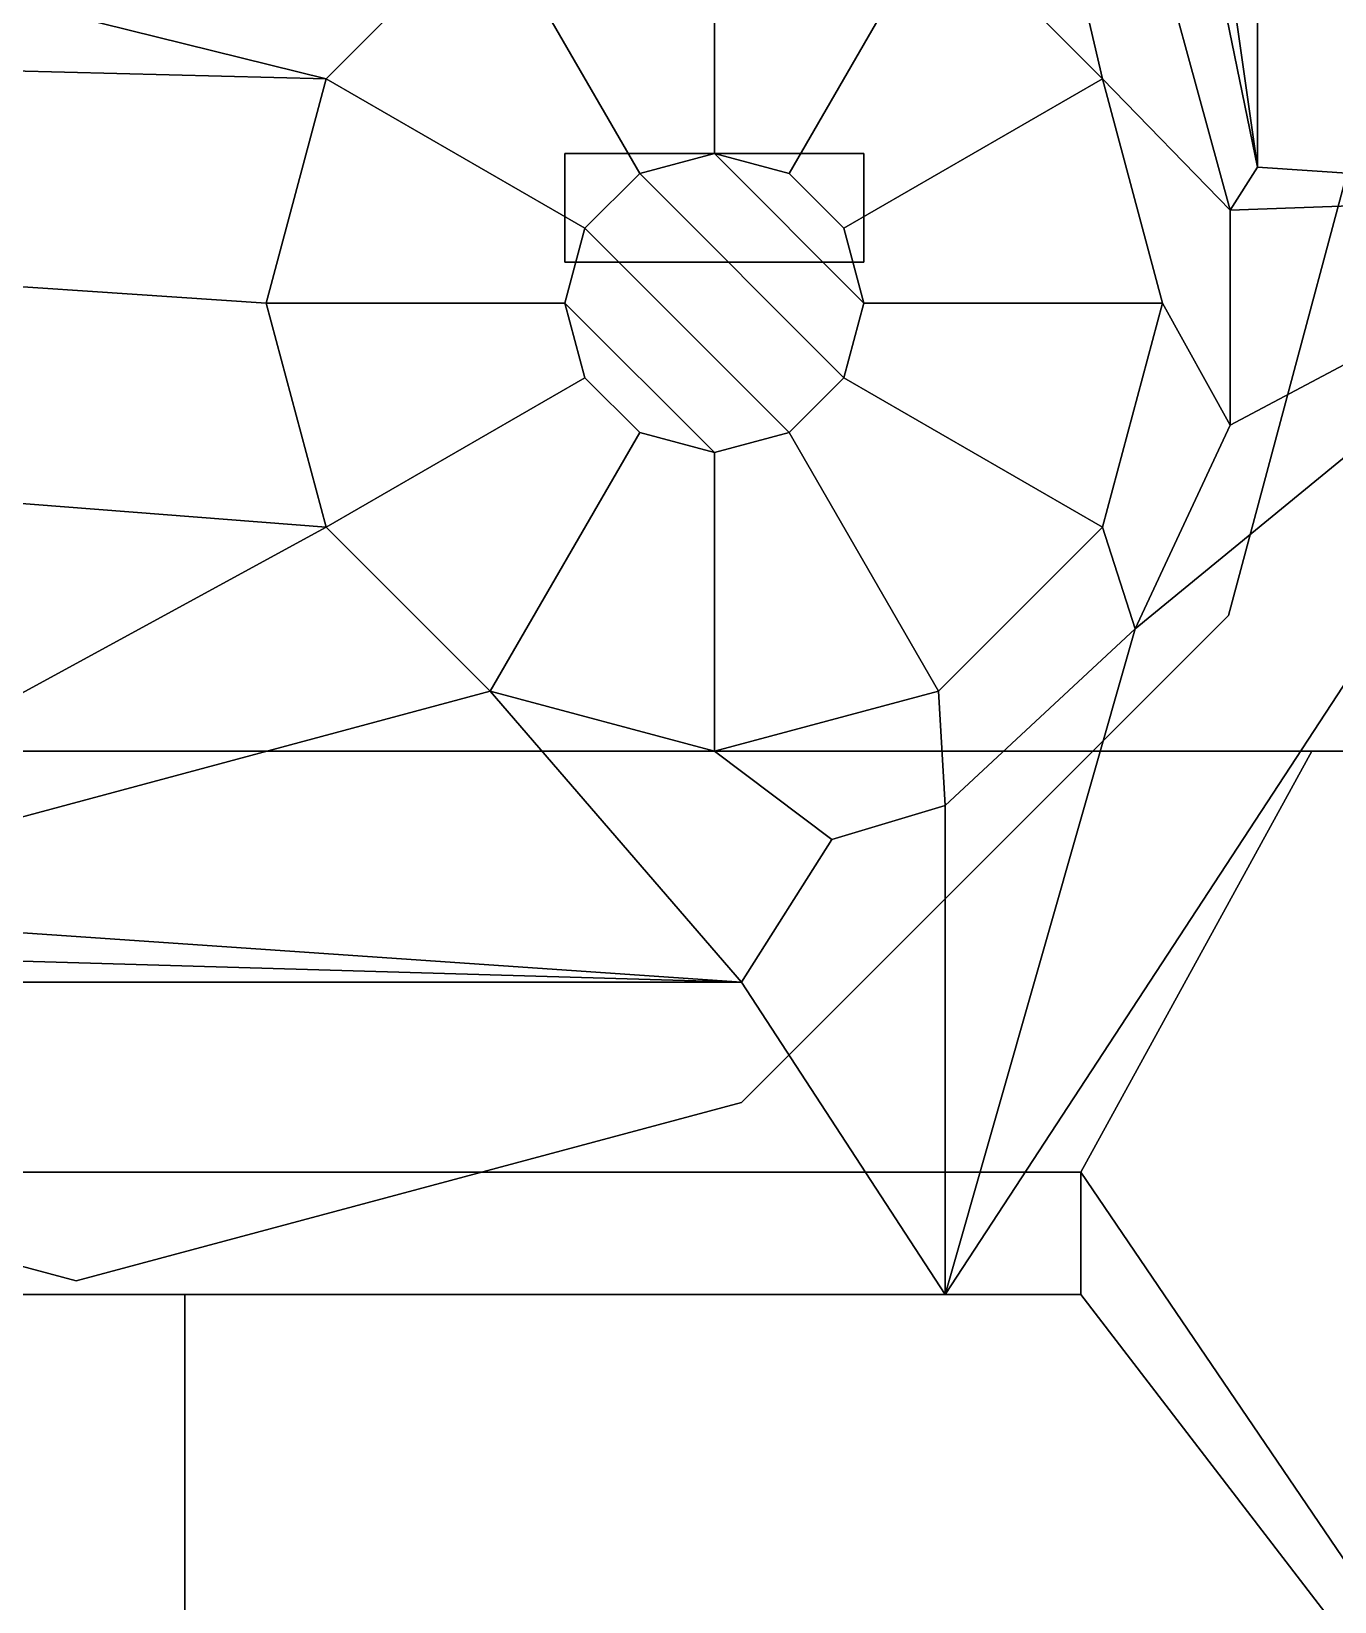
# Model space of a CAD drawing. Header units: millimetres. Extents: x -1.7 to 1.6, y -3.2 to 7.1.
# Drawn here: x -0.033 to 0.927, y -0.946 to 0.21 of the extents above; entities that cross this region are included whole.
import ezdxf

# ---------------------------------------------------------------- set-up
doc = ezdxf.new("R2010")
doc.units = ezdxf.units.MM
doc.header["$MEASUREMENT"] = 0
doc.layers.add('turret', color=2, linetype='Continuous')

msp = doc.modelspace()

# ---------------------------------------------------------------- linework, layer by layer
for points in [[(0.96, 2.92, 0.51), (0.96, -2.73, 0.51), (-0.96, -2.73, 0.51), (-0.96, 2.92, 0.51)], [(0.67, 1.36, 1.76), (1.27, -0.32, 1.76), (1.27, 1.36, 1.76), (0.78, 1.47, 1.76)], [(1.27, -0.32, 1.76), (0.67, 1.36, 1.76), (-0.67, 1.36, 1.76), (-1.27, -0.32, 1.76)], [(0.74, -0.63, 1.76), (0.91, -0.32, 1.76), (-0.91, -0.32, 1.76), (-0.74, -0.63, 1.76)], [(1.27, -1.41, 1.83), (1.27, -0.32, 1.83), (0.91, -0.32, 1.83), (0.74, -0.63, 1.83)], [(0.74, -0.63, 1.83), (0.91, -0.32, 1.83), (0.91, -0.32, 1.76), (0.74, -0.63, 1.76)], [(1.27, -0.32, 1.83), (1.27, -0.32, 1.76), (0.91, -0.32, 1.76), (0.91, -0.32, 1.83)], [(0.74, -0.72, 1.76), (0.74, -0.63, 1.76), (-0.74, -0.63, 1.76), (-0.74, -0.72, 1.76)], [(1.27, -1.41, 1.83), (0.74, -0.63, 1.83), (0.74, -0.72, 1.83), (1.27, -1.41, 1.83)], [(0.74, -0.72, 1.83), (0.74, -0.63, 1.83), (0.74, -0.63, 1.76), (0.74, -0.72, 1.76)], [(0.08, -1.41, 1.76), (0.08, -0.72, 1.76), (-0.08, -0.72, 1.76), (-0.08, -1.41, 1.76)], [(1.27, -1.41, 1.83), (0.74, -0.72, 1.83), (0.08, -0.72, 1.83), (0.08, -1.41, 1.83)], [(0.08, -0.72, 1.83), (0.74, -0.72, 1.83), (0.74, -0.72, 1.76), (0.08, -0.72, 1.76)], [(0.08, -1.41, 1.83), (0.08, -0.72, 1.83), (0.08, -0.72, 1.76), (0.08, -1.41, 1.76)]]:
    msp.add_3dface(points)
at = {"layer": 'turret'}
for points in [[(0.87, 0.95, 2.58), (0.87, 0.95, 2.58), (0.79, 0.67, 2.58), (0.87, 0.11, 2.58)], [(0.87, 0.11, 2.58), (1.17, 0.09, 1.86), (1.17, 0.56, 1.86), (0.87, 0.95, 2.58)], [(0.635, 0.2958, 2.58), (0.7558, 0.175, 2.58), (0.6534, 0.6134, 2.58), (0.63, 0.67, 2.58)], [(0.87, 0.11, 2.58), (0.87, 0.11, 2.58), (0.79, 0.67, 2.58), (0.7666, 0.6134, 2.58)], [(0.7558, 0.175, 2.58), (0.85, 0.0784, 2.58), (0.71, 0.59, 2.58), (0.6534, 0.6134, 2.58)], [(0.85, 0.0784, 2.58), (0.87, 0.11, 2.58), (0.7666, 0.6134, 2.58), (0.71, 0.59, 2.58)], [(0.47, 0.34, 2.64), (0.305, 0.2958, 2.64), (0.415, 0.1053, 2.71), (0.47, 0.12, 2.71)], [(0.635, 0.2958, 2.64), (0.47, 0.34, 2.64), (0.47, 0.12, 2.71), (0.525, 0.1053, 2.71)], [(-0.315, 0.2985, 2.58), (-0.315, 0.2985, 2.58), (0.1842, 0.175, 2.58), (0.305, 0.2958, 2.58)], [(0.1842, 0.175, 2.58), (0.1842, 0.175, 2.58), (-0.315, 0.2985, 2.58), (-0.2015, 0.185, 2.58)], [(0.305, 0.2958, 2.64), (0.1842, 0.175, 2.64), (0.3747, 0.065, 2.71), (0.415, 0.1053, 2.71)], [(0.305, 0.2958, 2.58), (0.1842, 0.175, 2.58), (0.1842, 0.175, 2.64), (0.305, 0.2958, 2.64)], [(0.7558, 0.175, 2.64), (0.635, 0.2958, 2.64), (0.525, 0.1053, 2.71), (0.5653, 0.065, 2.71)], [(0.7558, 0.175, 2.58), (0.635, 0.2958, 2.58), (0.635, 0.2958, 2.64), (0.7558, 0.175, 2.64)], [(0.8487, -0.22, 1.76), (0.98, 0.27, 1.76), (0.98, 0.27, 1.86), (0.8487, -0.22, 1.86)], [(-0.2015, 0.185, 2.58), (-0.16, 0.03, 2.58), (0.14, 0.01, 2.58), (0.1842, 0.175, 2.58)], [(0.1842, 0.175, 2.64), (0.14, 0.01, 2.64), (0.36, 0.01, 2.71), (0.3747, 0.065, 2.71)], [(0.1842, 0.175, 2.58), (0.14, 0.01, 2.58), (0.14, 0.01, 2.64), (0.1842, 0.175, 2.64)], [(0.8, 0.01, 2.64), (0.7558, 0.175, 2.64), (0.5653, 0.065, 2.71), (0.58, 0.01, 2.71)], [(0.8, 0.01, 2.58), (0.7558, 0.175, 2.58), (0.7558, 0.175, 2.64), (0.8, 0.01, 2.64)], [(0.85, -0.08, 2.58), (0.85, 0.0784, 2.58), (0.7558, 0.175, 2.58), (0.8, 0.01, 2.58)], [(0.36, 0.12, 2.77), (0.36, 0.04, 2.77), (0.58, 0.04, 2.77), (0.58, 0.12, 2.77)], [(0.36, 0.12, 2.69), (0.36, 0.12, 2.77), (0.58, 0.12, 2.77), (0.58, 0.12, 2.69)], [(0.36, 0.12, 2.69), (0.36, 0.04, 2.71), (0.36, 0.04, 2.77), (0.36, 0.12, 2.77)], [(0.415, 0.1053, 2.71), (0.5653, -0.045, 2.71), (0.58, 0.01, 2.71), (0.47, 0.12, 2.71)], [(0.47, 0.12, 2.71), (0.58, 0.01, 2.71), (0.5653, 0.065, 2.71), (0.525, 0.1053, 2.71)], [(0.58, 0.12, 2.77), (0.58, 0.04, 2.77), (0.58, 0.04, 2.71), (0.58, 0.12, 2.69)], [(0.3747, 0.065, 2.71), (0.525, -0.0853, 2.71), (0.5653, -0.045, 2.71), (0.415, 0.1053, 2.71)], [(1.17, 0.09, 1.86), (1.17, 0.09, 1.86), (0.87, 0.11, 2.58), (0.85, 0.0784, 2.58)], [(1.17, 0.09, 1.86), (1.17, 0.09, 1.86), (0.64, -0.72, 1.94), (0.64, -0.72, 1.86)], [(0.64, -0.72, 1.94), (0.64, -0.72, 1.94), (1.17, 0.09, 1.86), (0.78, -0.23, 2.29)], [(1.17, 0.09, 1.86), (1.17, 0.09, 1.86), (0.85, -0.08, 2.35), (0.78, -0.23, 2.29)], [(1.17, 0.09, 1.86), (1.17, 0.09, 1.86), (0.85, 0.0784, 2.58), (0.85, -0.08, 2.35)], [(0.85, -0.08, 2.35), (0.85, -0.08, 2.35), (0.85, 0.0784, 2.58), (0.85, -0.08, 2.58)], [(0.36, 0.01, 2.71), (0.47, -0.1, 2.71), (0.525, -0.0853, 2.71), (0.3747, 0.065, 2.71)], [(0.36, 0.04, 2.77), (0.36, 0.04, 2.7), (0.58, 0.04, 2.7), (0.58, 0.04, 2.77)], [(-0.16, 0.03, 2.58), (-0.2015, -0.125, 2.58), (0.1842, -0.155, 2.58), (0.14, 0.01, 2.58)], [(0.14, 0.01, 2.64), (0.1842, -0.155, 2.64), (0.3747, -0.045, 2.71), (0.36, 0.01, 2.71)], [(0.14, 0.01, 2.58), (0.1842, -0.155, 2.58), (0.1842, -0.155, 2.64), (0.14, 0.01, 2.64)], [(0.3747, -0.045, 2.71), (0.415, -0.0853, 2.71), (0.47, -0.1, 2.71), (0.36, 0.01, 2.71)], [(0.7558, -0.155, 2.64), (0.8, 0.01, 2.64), (0.58, 0.01, 2.71), (0.5653, -0.045, 2.71)], [(0.7558, -0.155, 2.58), (0.8, 0.01, 2.58), (0.8, 0.01, 2.64), (0.7558, -0.155, 2.64)], [(0.78, -0.23, 2.58), (0.85, -0.08, 2.58), (0.8, 0.01, 2.58), (0.7558, -0.155, 2.58)], [(0.1842, -0.155, 2.64), (0.305, -0.2758, 2.64), (0.415, -0.0853, 2.71), (0.3747, -0.045, 2.71)], [(0.635, -0.2758, 2.64), (0.7558, -0.155, 2.64), (0.5653, -0.045, 2.71), (0.525, -0.0853, 2.71)], [(0.78, -0.23, 2.58), (0.78, -0.23, 2.29), (0.85, -0.08, 2.35), (0.85, -0.08, 2.58)], [(0.305, -0.2758, 2.64), (0.47, -0.32, 2.64), (0.47, -0.1, 2.71), (0.415, -0.0853, 2.71)], [(0.47, -0.32, 2.64), (0.635, -0.2758, 2.64), (0.525, -0.0853, 2.71), (0.47, -0.1, 2.71)], [(0.1842, -0.155, 2.58), (-0.2015, -0.125, 2.58), (-0.2, -0.31, 2.58), (-0.1434, -0.3334, 2.58)], [(0.305, -0.2758, 2.58), (0.1842, -0.155, 2.58), (-0.1434, -0.3334, 2.58), (-0.12, -0.39, 2.58)], [(0.1842, -0.155, 2.58), (0.305, -0.2758, 2.58), (0.305, -0.2758, 2.64), (0.1842, -0.155, 2.64)], [(0.635, -0.2758, 2.58), (0.7558, -0.155, 2.58), (0.7558, -0.155, 2.64), (0.635, -0.2758, 2.64)], [(0.64, -0.36, 2.58), (0.78, -0.23, 2.58), (0.7558, -0.155, 2.58), (0.635, -0.2758, 2.58)], [(0.49, -0.5787, 1.76), (0.8487, -0.22, 1.76), (0.8487, -0.22, 1.86), (0.49, -0.5787, 1.86)], [(0.64, -0.36, 2.58), (0.64, -0.36, 2.43), (0.78, -0.23, 2.29), (0.78, -0.23, 2.58)], [(0.64, -0.72, 1.94), (0.64, -0.72, 1.94), (0.78, -0.23, 2.29), (0.64, -0.36, 2.43)], [(0.49, -0.49, 2.58), (0.305, -0.2758, 2.58), (-0.12, -0.39, 2.58), (-0.1434, -0.4466, 2.58)], [(0.305, -0.2758, 2.58), (0.47, -0.32, 2.58), (0.47, -0.32, 2.64), (0.305, -0.2758, 2.64)], [(0.49, -0.49, 2.58), (0.5565, -0.3851, 2.58), (0.47, -0.32, 2.58), (0.305, -0.2758, 2.58)], [(0.47, -0.32, 2.58), (0.635, -0.2758, 2.58), (0.635, -0.2758, 2.64), (0.47, -0.32, 2.64)], [(0.5565, -0.3851, 2.58), (0.64, -0.36, 2.58), (0.635, -0.2758, 2.58), (0.47, -0.32, 2.58)], [(0.49, -0.49, 2.58), (0.64, -0.72, 1.94), (0.64, -0.36, 2.43), (0.5565, -0.3851, 2.58)], [(0.5565, -0.3851, 2.58), (0.64, -0.36, 2.43), (0.64, -0.36, 2.43), (0.64, -0.36, 2.58)], [(-0.2, -0.47, 2.58), (-0.2, -0.47, 2.58), (0.49, -0.49, 2.58), (-0.1434, -0.4466, 2.58)], [(-0.49, -0.49, 2.58), (-0.49, -0.49, 2.58), (0.49, -0.49, 2.58), (-0.2, -0.47, 2.58)], [(-0.49, -0.49, 2.58), (-0.64, -0.72, 1.94), (0.64, -0.72, 1.94), (0.49, -0.49, 2.58)], [(-0.49, -0.5787, 1.76), (0, -0.71, 1.76), (0, -0.71, 1.86), (-0.49, -0.5787, 1.86)], [(0, -0.71, 1.76), (0.49, -0.5787, 1.76), (0.49, -0.5787, 1.86), (0, -0.71, 1.86)], [(0.64, -0.72, 1.86), (0.64, -0.72, 1.94), (-0.64, -0.72, 1.94), (-0.64, -0.72, 1.86)]]:
    msp.add_3dface(points, dxfattribs=at)

doc.saveas('drawing.dxf')
